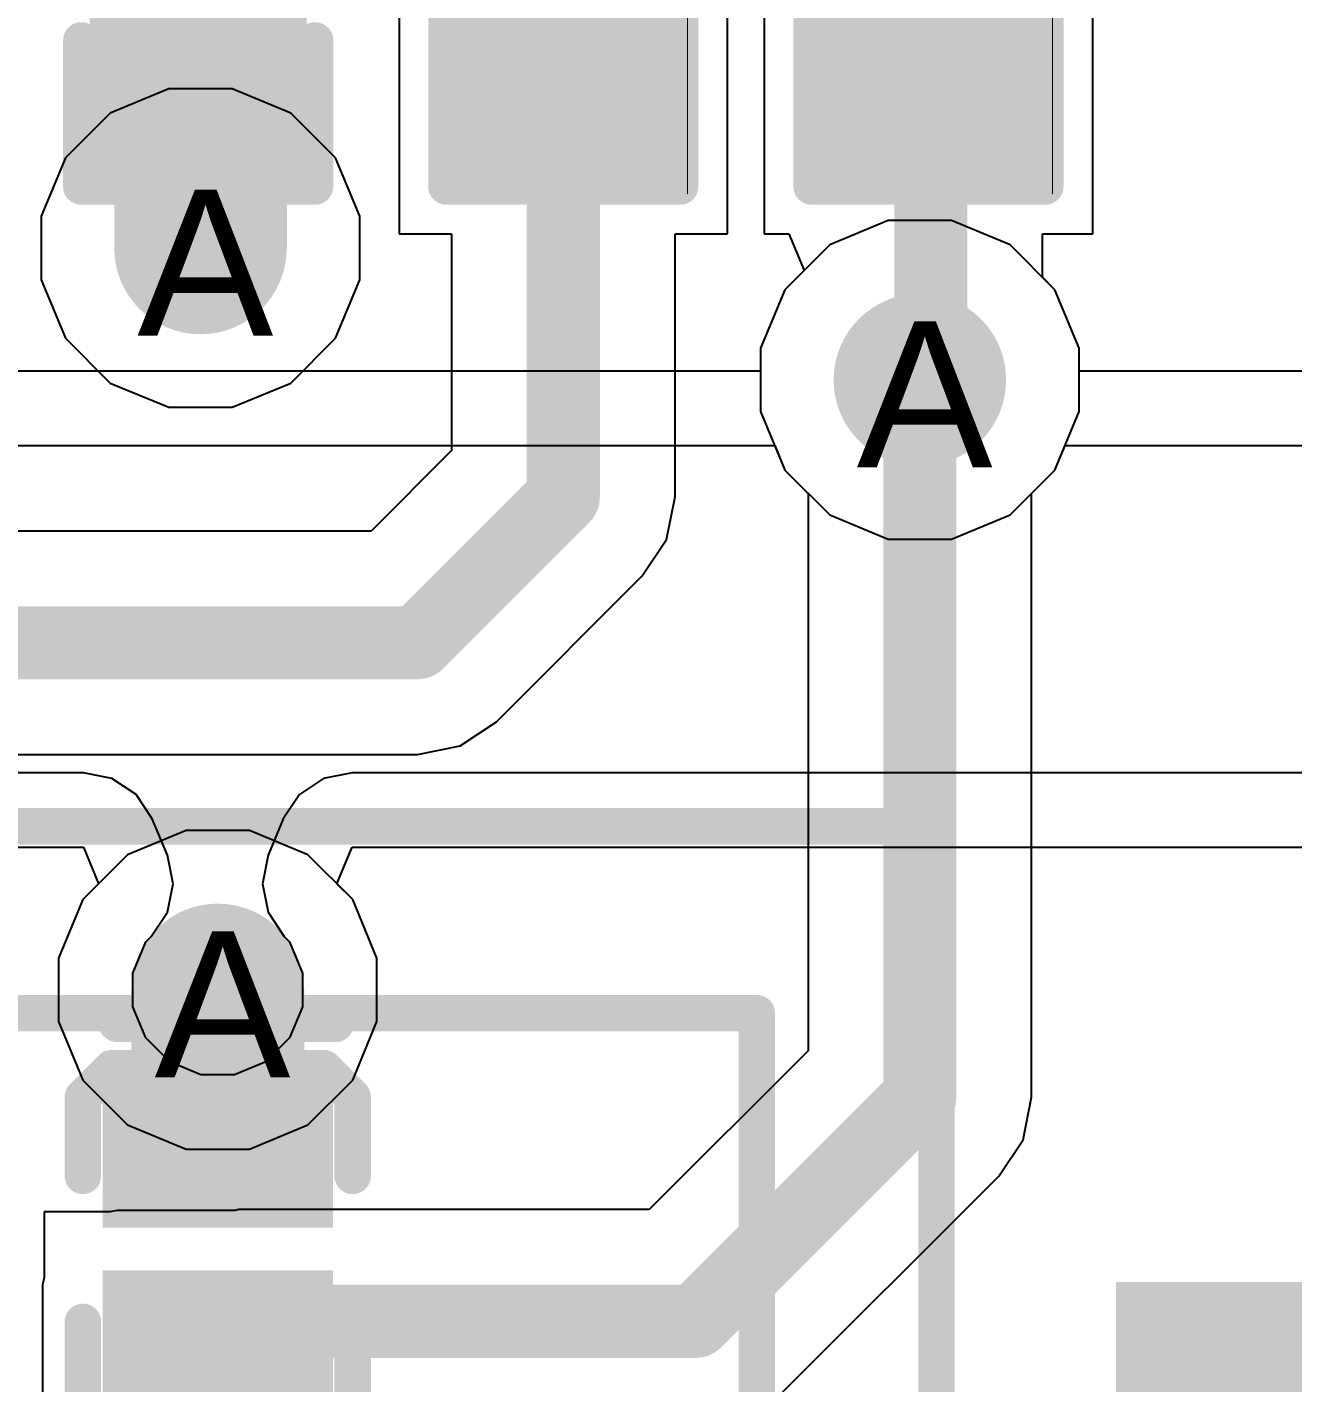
# Model space of a CAD drawing. Header units: inches. Extents: x 0 to 5271, y 0 to 5417.
# Drawn here: x 116.224 to 120.627, y 4.131 to 8.847 of the extents above; entities that cross this region are included whole.
import ezdxf

# ---------------------------------------------------------------- set-up
doc = ezdxf.new("R2010")
doc.units = ezdxf.units.IN
for name, color, linetype in [('Bottom Layer', 5, 'Continuous'), ('Bottom Overlay', 54, 'Continuous'), ('Bottom Paste', 16, 'Continuous'), ('Bottom Solder', 6, 'Continuous'), ('Drill Drawing', 1, 'Continuous'), ('L2_GND1', 16, 'Continuous'), ('L3_SIG1', 76, 'Continuous'), ('L4_PWR', 90, 'Continuous'), ('L5_GND2', 156, 'Continuous'), ('L6_SIG2', 130, 'Continuous'), ('L7_GND3', 216, 'Continuous'), ('Top Layer', 1, 'Continuous'), ('Top Overlay', 2, 'Continuous'), ('Top Paste', 8, 'Continuous'), ('Top Solder', 216, 'Continuous'), ('Via Holes', 16, 'Continuous')]:
    doc.layers.add(name, color=color, linetype=linetype)
doc.styles.add('Arial', font='', dxfattribs={"height": 0.2})
doc.styles.get('Arial').set_extended_font_data('Arial')

# ---------------------------------------------------------------- blocks, each defined once
blk = doc.blocks.new('SOT_23_B_18')
at = {"layer": 'Bottom Layer'}
for points in [[(-1.36, 1.46), (-0.54, 1.46), (-0.54, 0.54), (-1.36, 0.54)], [(0.54, 1.46), (1.36, 1.46), (1.36, 0.54), (0.54, 0.54)], [(-0.41, -0.54), (0.41, -0.54), (0.41, -1.46), (-0.41, -1.46)]]:
    blk.add_hatch(color=5, dxfattribs=at).paths.add_polyline_path(points)
at = {"layer": 'Bottom Paste'}
for points in [[(-1.36, 1.46), (-0.54, 1.46), (-0.54, 0.54), (-1.36, 0.54)], [(0.54, 1.46), (1.36, 1.46), (1.36, 0.54), (0.54, 0.54)], [(-0.41, -0.54), (0.41, -0.54), (0.41, -1.46), (-0.41, -1.46)]]:
    blk.add_hatch(color=16, dxfattribs=at).paths.add_polyline_path(points)
at = {"layer": 'Bottom Solder'}
for points in [[(-1.4616, 1.5616), (-0.4384, 1.5616), (-0.4384, 0.4384), (-1.4616, 0.4384)], [(0.4384, 1.5616), (1.4616, 1.5616), (1.4616, 0.4384), (0.4384, 0.4384)], [(-0.5116, -0.4384), (0.5116, -0.4384), (0.5116, -1.5616), (-0.5116, -1.5616)]]:
    blk.add_hatch(color=6, dxfattribs=at).paths.add_polyline_path(points)
at = {"layer": 'Bottom Overlay'}
for points in [[(-1.6764, 1.2954, 0.127, 0.127, 0), (-1.6764, 1.0414, 0.127, 0.127, 0)], [(-1.5494, 1.1684, 0.127, 0.127, 0), (-1.6764, 1.2954, 0.127, 0.127, 0)], [(-1.5494, 1.1684, 0.127, 0.127, 0), (-1.6764, 1.0414, 0.127, 0.127, 0)], [(0.3302, 0.7874, 0.127, 0.127, 0), (-0.3302, 0.7874, 0.127, 0.127, 0)], [(-1.5494, 0.5842, 0.127, 0.127, 0), (-1.5494, -0.8128, 0.127, 0.127, 0)], [(1.5494, 0.5842, 0.127, 0.127, 0), (1.5494, -0.8128, 0.127, 0.127, 0)], [(-0.5588, -0.8128, 0.127, 0.127, 0), (-1.5494, -0.8128, 0.127, 0.127, 0)], [(1.5494, -0.8128, 0.127, 0.127, 0), (0.5588, -0.8128, 0.127, 0.127, 0)]]:
    blk.add_lwpolyline(points, format="xyseb", dxfattribs=at)
for points in [[(-1.7082, 1.2954, 0.0635, 0.0635, 1), (-1.6446, 1.2954, 0.0635, 0.0635, 1)], [(-1.7082, 1.2954, 0.0635, 0.0635, 1), (-1.6446, 1.2954, 0.0635, 0.0635, 1)], [(-1.5812, 1.1684, 0.0635, 0.0635, 1), (-1.5176, 1.1684, 0.0635, 0.0635, 1)], [(-1.5812, 1.1684, 0.0635, 0.0635, 1), (-1.5176, 1.1684, 0.0635, 0.0635, 1)], [(-1.7082, 1.0414, 0.0635, 0.0635, 1), (-1.6446, 1.0414, 0.0635, 0.0635, 1)], [(-1.7082, 1.0414, 0.0635, 0.0635, 1), (-1.6446, 1.0414, 0.0635, 0.0635, 1)], [(-0.3619, 0.7874, 0.0635, 0.0635, 1), (-0.2984, 0.7874, 0.0635, 0.0635, 1)], [(0.2984, 0.7874, 0.0635, 0.0635, 1), (0.3619, 0.7874, 0.0635, 0.0635, 1)], [(-1.5812, 0.5842, 0.0635, 0.0635, 1), (-1.5176, 0.5842, 0.0635, 0.0635, 1)], [(1.5176, 0.5842, 0.0635, 0.0635, 1), (1.5812, 0.5842, 0.0635, 0.0635, 1)], [(-1.5812, -0.8128, 0.0635, 0.0635, 1), (-1.5176, -0.8128, 0.0635, 0.0635, 1)], [(-1.5812, -0.8128, 0.0635, 0.0635, 1), (-1.5176, -0.8128, 0.0635, 0.0635, 1)], [(-0.5905, -0.8128, 0.0635, 0.0635, 1), (-0.5271, -0.8128, 0.0635, 0.0635, 1)], [(0.5271, -0.8128, 0.0635, 0.0635, 1), (0.5905, -0.8128, 0.0635, 0.0635, 1)], [(1.5176, -0.8128, 0.0635, 0.0635, 1), (1.5812, -0.8128, 0.0635, 0.0635, 1)], [(1.5176, -0.8128, 0.0635, 0.0635, 1), (1.5812, -0.8128, 0.0635, 0.0635, 1)]]:
    blk.add_lwpolyline(points, format="xyseb", close=True, dxfattribs=at)
blk = doc.blocks.new('DFN1006_2L__B__D____________B_120')
at = {"layer": 'Bottom Layer'}
for points in [[(-0.525, 0.35), (-0.125, 0.35), (-0.125, -0.35), (-0.525, -0.35)], [(0.125, 0.35), (0.525, 0.35), (0.525, -0.35), (0.125, -0.35)]]:
    blk.add_hatch(color=5, dxfattribs=at).paths.add_polyline_path(points)
at = {"layer": 'Bottom Paste'}
for points in [[(-0.525, 0.35), (-0.125, 0.35), (-0.125, -0.35), (-0.525, -0.35)], [(0.125, 0.35), (0.525, 0.35), (0.525, -0.35), (0.125, -0.35)]]:
    blk.add_hatch(color=16, dxfattribs=at).paths.add_polyline_path(points)
at = {"layer": 'Bottom Solder'}
for points in [[(-0.5758, 0.4008), (-0.0742, 0.4008), (-0.0742, -0.4008), (-0.5758, -0.4008)], [(0.0742, 0.4008), (0.5758, 0.4008), (0.5758, -0.4008), (0.0742, -0.4008)]]:
    blk.add_hatch(color=6, dxfattribs=at).paths.add_polyline_path(points)
at = {"layer": 'Bottom Overlay'}
for points in [[(-0.6284, 0.3692, 0.127, 0.127, 0), (-0.5283, 0.4692, 0.127, 0.127, 0)], [(-0.254, 0.4692, 0.127, 0.127, 0), (-0.5283, 0.4692, 0.127, 0.127, 0)], [(0.5283, 0.4692, 0.127, 0.127, 0), (0.254, 0.4692, 0.127, 0.127, 0)], [(0.6283, 0.3692, 0.127, 0.127, 0), (0.5283, 0.4692, 0.127, 0.127, 0)], [(-0.7829, -0.35, 0.127, 0.127, 0), (-0.7829, 0.41, 0.127, 0.127, 0)], [(0.783, -0.35, 0.127, 0.127, 0), (0.783, 0.41, 0.127, 0.127, 0)], [(-0.6284, -0.3691, 0.127, 0.127, 0), (-0.6284, 0.3692, 0.127, 0.127, 0)], [(0.6283, -0.3691, 0.127, 0.127, 0), (0.6283, 0.3692, 0.127, 0.127, 0)], [(-0.5283, -0.4691, 0.127, 0.127, 0), (-0.6284, -0.3691, 0.127, 0.127, 0)], [(0.5283, -0.4691, 0.127, 0.127, 0), (0.6283, -0.3691, 0.127, 0.127, 0)], [(-0.4984, -0.4691, 0.127, 0.127, 0), (-0.5283, -0.4691, 0.127, 0.127, 0)], [(-0.254, -0.4691, 0.127, 0.127, 0), (-0.4984, -0.4691, 0.127, 0.127, 0)], [(0.4983, -0.4691, 0.127, 0.127, 0), (0.254, -0.4691, 0.127, 0.127, 0)], [(0.5283, -0.4691, 0.127, 0.127, 0), (0.4983, -0.4691, 0.127, 0.127, 0)]]:
    blk.add_lwpolyline(points, format="xyseb", dxfattribs=at)
for points in [[(-0.5601, 0.4692, 0.0635, 0.0635, 1), (-0.4966, 0.4692, 0.0635, 0.0635, 1)], [(-0.5601, 0.4692, 0.0635, 0.0635, 1), (-0.4966, 0.4692, 0.0635, 0.0635, 1)], [(-0.2858, 0.4692, 0.0635, 0.0635, 1), (-0.2223, 0.4692, 0.0635, 0.0635, 1)], [(0.2222, 0.4692, 0.0635, 0.0635, 1), (0.2857, 0.4692, 0.0635, 0.0635, 1)], [(0.4966, 0.4692, 0.0635, 0.0635, 1), (0.5601, 0.4692, 0.0635, 0.0635, 1)], [(0.4966, 0.4692, 0.0635, 0.0635, 1), (0.5601, 0.4692, 0.0635, 0.0635, 1)], [(-0.8147, 0.41, 0.0635, 0.0635, 1), (-0.7512, 0.41, 0.0635, 0.0635, 1)], [(0.7512, 0.41, 0.0635, 0.0635, 1), (0.8147, 0.41, 0.0635, 0.0635, 1)], [(-0.6601, 0.3692, 0.0635, 0.0635, 1), (-0.5966, 0.3692, 0.0635, 0.0635, 1)], [(-0.6601, 0.3692, 0.0635, 0.0635, 1), (-0.5966, 0.3692, 0.0635, 0.0635, 1)], [(0.5966, 0.3692, 0.0635, 0.0635, 1), (0.6601, 0.3692, 0.0635, 0.0635, 1)], [(0.5966, 0.3692, 0.0635, 0.0635, 1), (0.6601, 0.3692, 0.0635, 0.0635, 1)], [(-0.8147, -0.35, 0.0635, 0.0635, 1), (-0.7512, -0.35, 0.0635, 0.0635, 1)], [(-0.6601, -0.3691, 0.0635, 0.0635, 1), (-0.5966, -0.3691, 0.0635, 0.0635, 1)], [(-0.6601, -0.3691, 0.0635, 0.0635, 1), (-0.5966, -0.3691, 0.0635, 0.0635, 1)], [(0.5966, -0.3691, 0.0635, 0.0635, 1), (0.6601, -0.3691, 0.0635, 0.0635, 1)], [(0.5966, -0.3691, 0.0635, 0.0635, 1), (0.6601, -0.3691, 0.0635, 0.0635, 1)], [(0.7512, -0.35, 0.0635, 0.0635, 1), (0.8147, -0.35, 0.0635, 0.0635, 1)], [(-0.5601, -0.4691, 0.0635, 0.0635, 1), (-0.4966, -0.4691, 0.0635, 0.0635, 1)], [(-0.5601, -0.4691, 0.0635, 0.0635, 1), (-0.4966, -0.4691, 0.0635, 0.0635, 1)], [(-0.5301, -0.4691, 0.0635, 0.0635, 1), (-0.4666, -0.4691, 0.0635, 0.0635, 1)], [(-0.5301, -0.4691, 0.0635, 0.0635, 1), (-0.4666, -0.4691, 0.0635, 0.0635, 1)], [(-0.2858, -0.4691, 0.0635, 0.0635, 1), (-0.2223, -0.4691, 0.0635, 0.0635, 1)], [(0.2222, -0.4691, 0.0635, 0.0635, 1), (0.2857, -0.4691, 0.0635, 0.0635, 1)], [(0.4666, -0.4691, 0.0635, 0.0635, 1), (0.5301, -0.4691, 0.0635, 0.0635, 1)], [(0.4666, -0.4691, 0.0635, 0.0635, 1), (0.5301, -0.4691, 0.0635, 0.0635, 1)], [(0.4966, -0.4691, 0.0635, 0.0635, 1), (0.5601, -0.4691, 0.0635, 0.0635, 1)], [(0.4966, -0.4691, 0.0635, 0.0635, 1), (0.5601, -0.4691, 0.0635, 0.0635, 1)]]:
    blk.add_lwpolyline(points, format="xyseb", close=True, dxfattribs=at)
blk = doc.blocks.new('RES_0402_493')
at = {"layer": 'Top Layer'}
for points in [[(-0.6985, -0.3175), (-0.6985, 0.3175), (-0.2413, 0.3175), (-0.2413, -0.3175)], [(0.2413, -0.3175), (0.2413, 0.3175), (0.6985, 0.3175), (0.6985, -0.3175)]]:
    blk.add_hatch(color=1, dxfattribs=at).paths.add_polyline_path(points)
at = {"layer": 'Top Paste'}
for points in [[(-0.6985, -0.3175), (-0.6985, 0.3175), (-0.2413, 0.3175), (-0.2413, -0.3175)], [(0.2413, -0.3175), (0.2413, 0.3175), (0.6985, 0.3175), (0.6985, -0.3175)]]:
    blk.add_hatch(color=8, dxfattribs=at).paths.add_polyline_path(points)
at = {"layer": 'Top Solder'}
for points in [[(-0.7535, -0.3725), (-0.7535, 0.3725), (-0.1863, 0.3725), (-0.1863, -0.3725)], [(0.1863, -0.3725), (0.1863, 0.3725), (0.7535, 0.3725), (0.7535, -0.3725)]]:
    blk.add_hatch(color=216, dxfattribs=at).paths.add_polyline_path(points)
at = {"layer": 'Top Overlay'}
for points in [[(-0.7874, 0.4064, 0.127, 0.127, 0), (0.7874, 0.4064, 0.127, 0.127, 0)], [(-0.7874, 0.4064, 0.127, 0.127, 0), (-0.7874, -0.4064, 0.127, 0.127, 0)], [(0.7874, 0.4064, 0.127, 0.127, 0), (0.7874, -0.4064, 0.127, 0.127, 0)], [(-0.7874, -0.4064, 0.127, 0.127, 0), (0.7874, -0.4064, 0.127, 0.127, 0)], [(-0.8128, -0.4318, 0.00323, 0.00323, 0), (0.8128, -0.4318, 0.00323, 0.00323, 0)]]:
    blk.add_lwpolyline(points, format="xyseb", dxfattribs=at)
for points in [[(-0.8191, 0.4064, 0.0635, 0.0635, 1), (-0.7556, 0.4064, 0.0635, 0.0635, 1)], [(-0.8191, 0.4064, 0.0635, 0.0635, 1), (-0.7556, 0.4064, 0.0635, 0.0635, 1)], [(0.7557, 0.4064, 0.0635, 0.0635, 1), (0.8192, 0.4064, 0.0635, 0.0635, 1)], [(0.7557, 0.4064, 0.0635, 0.0635, 1), (0.8192, 0.4064, 0.0635, 0.0635, 1)], [(-0.8191, -0.4064, 0.0635, 0.0635, 1), (-0.7556, -0.4064, 0.0635, 0.0635, 1)], [(-0.8191, -0.4064, 0.0635, 0.0635, 1), (-0.7556, -0.4064, 0.0635, 0.0635, 1)], [(0.7557, -0.4064, 0.0635, 0.0635, 1), (0.8192, -0.4064, 0.0635, 0.0635, 1)], [(0.7557, -0.4064, 0.0635, 0.0635, 1), (0.8192, -0.4064, 0.0635, 0.0635, 1)], [(-0.8136, -0.4318, 0.00161, 0.00161, 1), (-0.812, -0.4318, 0.00161, 0.00161, 1)], [(0.812, -0.4318, 0.00161, 0.00161, 1), (0.8136, -0.4318, 0.00161, 0.00161, 1)]]:
    blk.add_lwpolyline(points, format="xyseb", close=True, dxfattribs=at)
blk = doc.blocks.new('RES_0402_495')
at = {"layer": 'Top Layer'}
for points in [[(-0.6985, -0.3175), (-0.6985, 0.3175), (-0.2413, 0.3175), (-0.2413, -0.3175)], [(0.2413, -0.3175), (0.2413, 0.3175), (0.6985, 0.3175), (0.6985, -0.3175)]]:
    blk.add_hatch(color=1, dxfattribs=at).paths.add_polyline_path(points)
at = {"layer": 'Top Paste'}
for points in [[(-0.6985, -0.3175), (-0.6985, 0.3175), (-0.2413, 0.3175), (-0.2413, -0.3175)], [(0.2413, -0.3175), (0.2413, 0.3175), (0.6985, 0.3175), (0.6985, -0.3175)]]:
    blk.add_hatch(color=8, dxfattribs=at).paths.add_polyline_path(points)
at = {"layer": 'Top Solder'}
for points in [[(-0.7535, -0.3725), (-0.7535, 0.3725), (-0.1863, 0.3725), (-0.1863, -0.3725)], [(0.1863, -0.3725), (0.1863, 0.3725), (0.7535, 0.3725), (0.7535, -0.3725)]]:
    blk.add_hatch(color=216, dxfattribs=at).paths.add_polyline_path(points)
at = {"layer": 'Top Overlay'}
for points in [[(-0.7874, 0.4064, 0.127, 0.127, 0), (0.7874, 0.4064, 0.127, 0.127, 0)], [(-0.7874, 0.4064, 0.127, 0.127, 0), (-0.7874, -0.4064, 0.127, 0.127, 0)], [(0.7874, 0.4064, 0.127, 0.127, 0), (0.7874, -0.4064, 0.127, 0.127, 0)], [(-0.7874, -0.4064, 0.127, 0.127, 0), (0.7874, -0.4064, 0.127, 0.127, 0)], [(-0.8128, -0.4318, 0.00323, 0.00323, 0), (0.8128, -0.4318, 0.00323, 0.00323, 0)]]:
    blk.add_lwpolyline(points, format="xyseb", dxfattribs=at)
for points in [[(-0.8191, 0.4064, 0.0635, 0.0635, 1), (-0.7556, 0.4064, 0.0635, 0.0635, 1)], [(-0.8191, 0.4064, 0.0635, 0.0635, 1), (-0.7556, 0.4064, 0.0635, 0.0635, 1)], [(0.7557, 0.4064, 0.0635, 0.0635, 1), (0.8192, 0.4064, 0.0635, 0.0635, 1)], [(0.7557, 0.4064, 0.0635, 0.0635, 1), (0.8192, 0.4064, 0.0635, 0.0635, 1)], [(-0.8191, -0.4064, 0.0635, 0.0635, 1), (-0.7556, -0.4064, 0.0635, 0.0635, 1)], [(-0.8191, -0.4064, 0.0635, 0.0635, 1), (-0.7556, -0.4064, 0.0635, 0.0635, 1)], [(0.7557, -0.4064, 0.0635, 0.0635, 1), (0.8192, -0.4064, 0.0635, 0.0635, 1)], [(0.7557, -0.4064, 0.0635, 0.0635, 1), (0.8192, -0.4064, 0.0635, 0.0635, 1)], [(-0.8136, -0.4318, 0.00161, 0.00161, 1), (-0.812, -0.4318, 0.00161, 0.00161, 1)], [(0.812, -0.4318, 0.00161, 0.00161, 1), (0.8136, -0.4318, 0.00161, 0.00161, 1)]]:
    blk.add_lwpolyline(points, format="xyseb", close=True, dxfattribs=at)
blk = doc.blocks.new('HC_XH_3A_R_530')
at = {"layer": 'Top Overlay'}
for points in [[(-5, 3.4, 0.127, 0.127, 0), (5, 3.4, 0.127, 0.127, 0)], [(5, -2.4, 0.127, 0.127, 0), (5, 3.4, 0.127, 0.127, 0)], [(-4.5, 2.7501, 0.127, 0.127, 0), (4.375, 2.7501, 0.127, 0.127, 0)], [(4.375, -1.7501, 0.127, 0.127, 0), (4.375, 2.7501, 0.127, 0.127, 0)]]:
    blk.add_lwpolyline(points, format="xyseb", dxfattribs=at)
for points in [[(4.9683, 3.4, 0.0635, 0.0635, 1), (5.0318, 3.4, 0.0635, 0.0635, 1)], [(4.9683, 3.4, 0.0635, 0.0635, 1), (5.0318, 3.4, 0.0635, 0.0635, 1)], [(4.3433, 2.7501, 0.0635, 0.0635, 1), (4.4068, 2.7501, 0.0635, 0.0635, 1)], [(4.3433, 2.7501, 0.0635, 0.0635, 1), (4.4068, 2.7501, 0.0635, 0.0635, 1)]]:
    blk.add_lwpolyline(points, format="xyseb", close=True, dxfattribs=at)
blk = doc.blocks.new('CAP_0402_640')
at = {"layer": 'Top Layer'}
for points in [[(-0.6985, -0.3175), (-0.6985, 0.3175), (-0.2413, 0.3175), (-0.2413, -0.3175)], [(0.2413, -0.3175), (0.2413, 0.3175), (0.6985, 0.3175), (0.6985, -0.3175)]]:
    blk.add_hatch(color=1, dxfattribs=at).paths.add_polyline_path(points)
at = {"layer": 'Top Paste'}
for points in [[(-0.6985, -0.3175), (-0.6985, 0.3175), (-0.2413, 0.3175), (-0.2413, -0.3175)], [(0.2413, -0.3175), (0.2413, 0.3175), (0.6985, 0.3175), (0.6985, -0.3175)]]:
    blk.add_hatch(color=8, dxfattribs=at).paths.add_polyline_path(points)
at = {"layer": 'Top Solder'}
for points in [[(-0.7585, -0.3775), (-0.7585, 0.3775), (-0.1813, 0.3775), (-0.1813, -0.3775)], [(0.1813, -0.3775), (0.1813, 0.3775), (0.7585, 0.3775), (0.7585, -0.3775)]]:
    blk.add_hatch(color=216, dxfattribs=at).paths.add_polyline_path(points)
at = {"layer": 'Top Overlay'}
for points in [[(-0.7874, -0.4064, 0.127, 0.127, 0), (-0.7874, 0.4064, 0.127, 0.127, 0)], [(-0.2794, 0.4064, 0.127, 0.127, 0), (-0.7874, 0.4064, 0.127, 0.127, 0)], [(0.7874, 0.4064, 0.127, 0.127, 0), (0.2794, 0.4064, 0.127, 0.127, 0)], [(0.7874, -0.4064, 0.127, 0.127, 0), (0.7874, 0.4064, 0.127, 0.127, 0)], [(-0.2794, -0.4064, 0.127, 0.127, 0), (-0.7874, -0.4064, 0.127, 0.127, 0)], [(0.7874, -0.4064, 0.127, 0.127, 0), (0.2794, -0.4064, 0.127, 0.127, 0)]]:
    blk.add_lwpolyline(points, format="xyseb", dxfattribs=at)
for points in [[(-0.8191, 0.4064, 0.0635, 0.0635, 1), (-0.7556, 0.4064, 0.0635, 0.0635, 1)], [(-0.8191, 0.4064, 0.0635, 0.0635, 1), (-0.7556, 0.4064, 0.0635, 0.0635, 1)], [(-0.3111, 0.4064, 0.0635, 0.0635, 1), (-0.2476, 0.4064, 0.0635, 0.0635, 1)], [(0.2477, 0.4064, 0.0635, 0.0635, 1), (0.3112, 0.4064, 0.0635, 0.0635, 1)], [(0.7557, 0.4064, 0.0635, 0.0635, 1), (0.8192, 0.4064, 0.0635, 0.0635, 1)], [(0.7557, 0.4064, 0.0635, 0.0635, 1), (0.8192, 0.4064, 0.0635, 0.0635, 1)], [(-0.8191, -0.4064, 0.0635, 0.0635, 1), (-0.7556, -0.4064, 0.0635, 0.0635, 1)], [(-0.8191, -0.4064, 0.0635, 0.0635, 1), (-0.7556, -0.4064, 0.0635, 0.0635, 1)], [(-0.3111, -0.4064, 0.0635, 0.0635, 1), (-0.2476, -0.4064, 0.0635, 0.0635, 1)], [(0.2477, -0.4064, 0.0635, 0.0635, 1), (0.3112, -0.4064, 0.0635, 0.0635, 1)], [(0.7557, -0.4064, 0.0635, 0.0635, 1), (0.8192, -0.4064, 0.0635, 0.0635, 1)], [(0.7557, -0.4064, 0.0635, 0.0635, 1), (0.8192, -0.4064, 0.0635, 0.0635, 1)]]:
    blk.add_lwpolyline(points, format="xyseb", close=True, dxfattribs=at)

msp = doc.modelspace()

# ---------------------------------------------------------------- hatches: boundary and pattern name
at = {"layer": 'Bottom Layer'}
h = msp.add_hatch(color=5, dxfattribs=at)
edge = h.paths.add_edge_path()
edge.add_arc((116.8271, 8.0787), 0.3, 0, 360)
h = msp.add_hatch(color=5, dxfattribs=at)
edge = h.paths.add_edge_path()
edge.add_arc((119.3292, 7.62), 0.3, 0, 360)
h = msp.add_hatch(color=5, dxfattribs=at)
edge = h.paths.add_edge_path()
edge.add_arc((116.8869, 5.4983), 0.3, 0, 360)
for points in [[(116.5869, 4.7207), (117.188, 4.7207), (117.188, 5.4983), (116.5869, 5.4983)], [(116.537, 2.7397), (117.237, 2.7397), (117.237, 4.4724), (116.537, 4.4724)]]:
    msp.add_hatch(color=5, dxfattribs=at).paths.add_polyline_path(points)
at = {"layer": 'L2_GND1'}
h = msp.add_hatch(color=16, dxfattribs=at)
edge = h.paths.add_edge_path()
edge.add_arc((116.8271, 8.0787), 0.3, 0, 360)
h = msp.add_hatch(color=16, dxfattribs=at)
edge = h.paths.add_edge_path()
edge.add_arc((119.3292, 7.62), 0.3, 0, 360)
h = msp.add_hatch(color=16, dxfattribs=at)
edge = h.paths.add_edge_path()
edge.add_arc((116.8869, 5.4983), 0.3, 0, 360)
at = {"layer": 'L3_SIG1'}
h = msp.add_hatch(color=76, dxfattribs=at)
edge = h.paths.add_edge_path()
edge.add_arc((116.8271, 8.0787), 0.3, 0, 360)
h = msp.add_hatch(color=76, dxfattribs=at)
edge = h.paths.add_edge_path()
edge.add_arc((119.3292, 7.62), 0.3, 0, 360)
h = msp.add_hatch(color=76, dxfattribs=at)
edge = h.paths.add_edge_path()
edge.add_arc((116.8869, 5.4983), 0.3, 0, 360)
at = {"layer": 'L4_PWR'}
h = msp.add_hatch(color=90, dxfattribs=at)
edge = h.paths.add_edge_path()
edge.add_arc((116.8271, 8.0787), 0.3, 0, 360)
h = msp.add_hatch(color=90, dxfattribs=at)
edge = h.paths.add_edge_path()
edge.add_arc((119.3292, 7.62), 0.3, 0, 360)
h = msp.add_hatch(color=90, dxfattribs=at)
edge = h.paths.add_edge_path()
edge.add_arc((116.8869, 5.4983), 0.3, 0, 360)
at = {"layer": 'L5_GND2'}
h = msp.add_hatch(color=156, dxfattribs=at)
edge = h.paths.add_edge_path()
edge.add_arc((116.8271, 8.0787), 0.3, 0, 360)
h = msp.add_hatch(color=156, dxfattribs=at)
edge = h.paths.add_edge_path()
edge.add_arc((119.3292, 7.62), 0.3, 0, 360)
h = msp.add_hatch(color=156, dxfattribs=at)
edge = h.paths.add_edge_path()
edge.add_arc((116.8869, 5.4983), 0.3, 0, 360)
at = {"layer": 'L6_SIG2'}
h = msp.add_hatch(color=130, dxfattribs=at)
edge = h.paths.add_edge_path()
edge.add_arc((116.8271, 8.0787), 0.3, 0, 360)
h = msp.add_hatch(color=130, dxfattribs=at)
edge = h.paths.add_edge_path()
edge.add_arc((119.3292, 7.62), 0.3, 0, 360)
h = msp.add_hatch(color=130, dxfattribs=at)
edge = h.paths.add_edge_path()
edge.add_arc((116.8869, 5.4983), 0.3, 0, 360)
at = {"layer": 'L7_GND3'}
h = msp.add_hatch(color=216, dxfattribs=at)
edge = h.paths.add_edge_path()
edge.add_arc((116.8271, 8.0787), 0.3, 0, 360)
h = msp.add_hatch(color=216, dxfattribs=at)
edge = h.paths.add_edge_path()
edge.add_arc((119.3292, 7.62), 0.3, 0, 360)
h = msp.add_hatch(color=216, dxfattribs=at)
edge = h.paths.add_edge_path()
edge.add_arc((116.8869, 5.4983), 0.3, 0, 360)
at = {"layer": 'Top Layer'}
msp.add_hatch(color=1, dxfattribs=at).paths.add_polyline_path([(116.5271, 8.0787), (117.1281, 8.0787), (117.1281, 8.8387), (116.5271, 8.8387)])
h = msp.add_hatch(color=1, dxfattribs=at)
edge = h.paths.add_edge_path()
edge.add_arc((116.8271, 8.0787), 0.3, 0, 360)
h = msp.add_hatch(color=1, dxfattribs=at)
edge = h.paths.add_edge_path()
edge.add_arc((119.3292, 7.62), 0.3, 0, 360)
h = msp.add_hatch(color=1, dxfattribs=at)
edge = h.paths.add_edge_path()
edge.add_arc((116.8869, 5.4983), 0.3, 0, 360)
at = {"layer": 'Via Holes'}
h = msp.add_hatch(color=7, dxfattribs=at)
edge = h.paths.add_edge_path()
edge.add_arc((116.8271, 8.0787), 0.15, 0, 360)
h = msp.add_hatch(color=7, dxfattribs=at)
edge = h.paths.add_edge_path()
edge.add_arc((119.3292, 7.62), 0.15, 0, 360)
h = msp.add_hatch(color=7, dxfattribs=at)
edge = h.paths.add_edge_path()
edge.add_arc((116.8869, 5.4983), 0.15, 0, 360)

# ---------------------------------------------------------------- linework, layer by layer
at = {"layer": 'Bottom Layer'}
for p, q in [((119.219, 8.174), (119.0154, 8.0897)), ((119.4394, 8.174), (119.219, 8.174)), ((119.643, 8.0897), (119.4394, 8.174)), ((119.0154, 8.0897), (118.8595, 7.9338)), ((119.7989, 7.9338), (119.643, 8.0897)), ((118.8595, 7.9338), (118.7752, 7.7302)), ((119.8832, 7.7302), (119.7989, 7.9338)), ((118.7752, 7.7302), (118.7752, 7.5098)), ((119.8832, 7.5098), (119.8832, 7.7302)), ((118.7752, 7.5098), (118.8595, 7.3062)), ((119.7989, 7.3062), (119.8832, 7.5098)), ((118.8595, 7.3062), (118.9407, 7.225)), ((119.7177, 7.225), (119.7989, 7.3062)), ((118.9407, 7.225), (118.9407, 5.2865)), ((119.7177, 5.1256), (119.7177, 7.225)), ((118.9407, 5.2865), (118.3881, 4.7339)), ((119.6881, 4.9769), (119.7177, 5.1256)), ((119.6039, 4.8509), (119.6881, 4.9769)), ((118.8237, 4.0707), (119.6039, 4.8509)), ((116.512, 4.7264), (116.283, 4.7264)), ((116.283, 4.7264), (116.283, 4.4975)), ((116.537, 4.7314), (116.512, 4.7264)), ((116.9475, 4.7314), (116.537, 4.7314)), ((116.96, 4.7339), (116.9475, 4.7314)), ((118.3881, 4.7339), (116.96, 4.7339)), ((116.283, 4.4975), (116.278, 4.4724)), ((116.278, 4.4724), (116.278, 3.821))]:
    msp.add_line(p, q, dxfattribs=at)
for points in [[(119.3292, 5.1256, 0.254, 0.254, 0), (119.3292, 7.62, 0.254, 0.254, 0)], [(118.549, 4.3454, 0.254, 0.254, 0), (119.3292, 5.1256, 0.254, 0.254, 0)], [(116.887, 4.2724, 0.254, 0.254, 0), (116.96, 4.3454, 0.254, 0.254, 0)], [(116.96, 4.3454, 0.254, 0.254, 0), (118.549, 4.3454, 0.254, 0.254, 0)]]:
    msp.add_lwpolyline(points, format="xyseb", dxfattribs=at)
for points in [[(119.2657, 7.62, 0.127, 0.127, 1), (119.3927, 7.62, 0.127, 0.127, 1)], [(119.2657, 5.1256, 0.127, 0.127, 1), (119.3927, 5.1256, 0.127, 0.127, 1)], [(119.2657, 5.1256, 0.127, 0.127, 1), (119.3927, 5.1256, 0.127, 0.127, 1)], [(116.8965, 4.3454, 0.127, 0.127, 1), (117.0235, 4.3454, 0.127, 0.127, 1)], [(116.8965, 4.3454, 0.127, 0.127, 1), (117.0235, 4.3454, 0.127, 0.127, 1)], [(118.4855, 4.3454, 0.127, 0.127, 1), (118.6125, 4.3454, 0.127, 0.127, 1)], [(118.4855, 4.3454, 0.127, 0.127, 1), (118.6125, 4.3454, 0.127, 0.127, 1)], [(116.8235, 4.2724, 0.127, 0.127, 1), (116.9505, 4.2724, 0.127, 0.127, 1)]]:
    msp.add_lwpolyline(points, format="xyseb", close=True, dxfattribs=at)
at = {"layer": 'L2_GND1'}
for p, q in [((119.219, 8.174), (119.0154, 8.0897)), ((119.4394, 8.174), (119.219, 8.174)), ((119.643, 8.0897), (119.4394, 8.174)), ((119.0154, 8.0897), (118.8595, 7.9338)), ((119.7989, 7.9338), (119.643, 8.0897)), ((118.8595, 7.9338), (118.7752, 7.7302)), ((119.8832, 7.7302), (119.7989, 7.9338)), ((118.7752, 7.7302), (118.7752, 7.5098)), ((119.8832, 7.5098), (119.8832, 7.7302)), ((118.7752, 7.5098), (118.8595, 7.3062)), ((119.7989, 7.3062), (119.8832, 7.5098)), ((118.8595, 7.3062), (119.0154, 7.1503)), ((119.643, 7.1503), (119.7989, 7.3062)), ((119.0154, 7.1503), (119.219, 7.066)), ((119.4394, 7.066), (119.643, 7.1503)), ((119.219, 7.066), (119.4394, 7.066))]:
    msp.add_line(p, q, dxfattribs=at)
at = {"layer": 'L3_SIG1'}
for p, q in [((119.219, 8.174), (119.0154, 8.0897)), ((119.4394, 8.174), (119.219, 8.174)), ((119.643, 8.0897), (119.4394, 8.174)), ((119.0154, 8.0897), (118.8595, 7.9338)), ((119.7989, 7.9338), (119.643, 8.0897)), ((118.8595, 7.9338), (118.7752, 7.7302)), ((119.8832, 7.7302), (119.7989, 7.9338)), ((118.7752, 7.7302), (118.7752, 7.5098)), ((119.8832, 7.5098), (119.8832, 7.7302)), ((118.7752, 7.5098), (118.8595, 7.3062)), ((119.7989, 7.3062), (119.8832, 7.5098)), ((118.8595, 7.3062), (119.0154, 7.1503)), ((119.643, 7.1503), (119.7989, 7.3062)), ((119.0154, 7.1503), (119.219, 7.066)), ((119.4394, 7.066), (119.643, 7.1503)), ((119.219, 7.066), (119.4394, 7.066)), ((116.4199, 6.2534), (116.118, 6.2534)), ((116.519, 6.2337), (116.4199, 6.2534)), ((116.603, 6.1775), (116.519, 6.2337)), ((117.2549, 6.2337), (117.1708, 6.1775)), ((117.354, 6.2534), (117.2549, 6.2337)), ((121.0963, 6.2534), (117.354, 6.2534)), ((116.6592, 6.0935), (116.603, 6.1775)), ((117.1708, 6.1775), (117.1147, 6.0935)), ((116.7118, 5.9665), (116.6592, 6.0935)), ((117.1147, 6.0935), (117.0621, 5.9665)), ((114.8539, 5.9944), (116.4199, 5.9944)), ((116.4199, 5.9944), (116.4725, 5.8674)), ((117.3014, 5.8674), (117.354, 5.9944)), ((117.354, 5.9944), (121.4668, 5.9944)), ((116.7315, 5.8674), (116.7118, 5.9665)), ((117.0621, 5.9665), (117.0424, 5.8674)), ((116.4725, 5.8674), (116.4173, 5.8122)), ((116.7118, 5.7683), (116.7315, 5.8674)), ((117.0424, 5.8674), (117.0621, 5.7683)), ((117.3566, 5.8122), (117.3014, 5.8674)), ((116.4173, 5.8122), (116.3329, 5.6085)), ((117.4409, 5.6085), (117.3566, 5.8122)), ((116.6556, 5.6843), (116.7118, 5.7683)), ((117.0621, 5.7683), (117.1182, 5.6843)), ((116.5919, 5.557), (116.6368, 5.6655)), ((116.6368, 5.6655), (116.6556, 5.6843)), ((117.1182, 5.6843), (117.137, 5.6655)), ((117.137, 5.6655), (117.182, 5.557)), ((116.3329, 5.6085), (116.3329, 5.3881)), ((117.4409, 5.3881), (117.4409, 5.6085)), ((116.5919, 5.4397), (116.5919, 5.557)), ((117.182, 5.557), (117.182, 5.4397)), ((116.6368, 5.3312), (116.5919, 5.4397)), ((117.182, 5.4397), (117.137, 5.3312)), ((116.3329, 5.3881), (116.4173, 5.1845)), ((117.3566, 5.1845), (117.4409, 5.3881)), ((116.7198, 5.2482), (116.6368, 5.3312)), ((117.137, 5.3312), (117.0541, 5.2482)), ((116.8282, 5.2033), (116.7198, 5.2482)), ((117.0541, 5.2482), (116.9456, 5.2033)), ((116.9456, 5.2033), (116.8282, 5.2033)), ((116.4173, 5.1845), (116.5731, 5.0287)), ((117.2007, 5.0287), (117.3566, 5.1845)), ((116.5731, 5.0287), (116.7767, 4.9443)), ((116.9971, 4.9443), (117.2007, 5.0287)), ((116.7767, 4.9443), (116.9971, 4.9443))]:
    msp.add_line(p, q, dxfattribs=at)
at = {"layer": 'L4_PWR'}
for p, q in [((116.7169, 8.6327), (116.5133, 8.5483)), ((116.9373, 8.6327), (116.7169, 8.6327)), ((117.141, 8.5483), (116.9373, 8.6327)), ((116.5133, 8.5483), (116.3575, 8.3925)), ((117.2968, 8.3925), (117.141, 8.5483)), ((116.3575, 8.3925), (116.2731, 8.1889)), ((117.3811, 8.1889), (117.2968, 8.3925)), ((116.2731, 8.1889), (116.2731, 7.9685)), ((117.3811, 7.9685), (117.3811, 8.1889)), ((119.219, 8.174), (119.0154, 8.0897)), ((119.4394, 8.174), (119.219, 8.174)), ((119.643, 8.0897), (119.4394, 8.174)), ((119.0154, 8.0897), (118.8595, 7.9338)), ((119.7989, 7.9338), (119.643, 8.0897)), ((116.2731, 7.9685), (116.3575, 7.7649)), ((117.2968, 7.7649), (117.3811, 7.9685)), ((118.8595, 7.9338), (118.7752, 7.7302)), ((119.8832, 7.7302), (119.7989, 7.9338)), ((116.3575, 7.7649), (116.5133, 7.609)), ((117.141, 7.609), (117.2968, 7.7649)), ((118.7752, 7.7302), (118.7752, 7.5098)), ((119.8832, 7.5098), (119.8832, 7.7302)), ((116.5133, 7.609), (116.7169, 7.5247)), ((116.9373, 7.5247), (117.141, 7.609)), ((116.7169, 7.5247), (116.9373, 7.5247)), ((118.7752, 7.5098), (118.8595, 7.3062)), ((119.7989, 7.3062), (119.8832, 7.5098)), ((118.8595, 7.3062), (119.0154, 7.1503)), ((119.643, 7.1503), (119.7989, 7.3062)), ((119.0154, 7.1503), (119.219, 7.066)), ((119.4394, 7.066), (119.643, 7.1503)), ((119.219, 7.066), (119.4394, 7.066)), ((116.7767, 6.0523), (116.5731, 5.968)), ((116.9971, 6.0523), (116.7767, 6.0523)), ((117.2007, 5.968), (116.9971, 6.0523)), ((116.5731, 5.968), (116.4173, 5.8122)), ((117.3566, 5.8122), (117.2007, 5.968)), ((116.4173, 5.8122), (116.3329, 5.6085)), ((117.4409, 5.6085), (117.3566, 5.8122)), ((116.3329, 5.6085), (116.3329, 5.3881)), ((117.4409, 5.3881), (117.4409, 5.6085)), ((116.3329, 5.3881), (116.4173, 5.1845)), ((117.3566, 5.1845), (117.4409, 5.3881)), ((116.4173, 5.1845), (116.5731, 5.0287)), ((117.2007, 5.0287), (117.3566, 5.1845)), ((116.5731, 5.0287), (116.7767, 4.9443)), ((116.9971, 4.9443), (117.2007, 5.0287)), ((116.7767, 4.9443), (116.9971, 4.9443))]:
    msp.add_line(p, q, dxfattribs=at)
at = {"layer": 'L5_GND2'}
for p, q in [((119.219, 8.174), (119.0154, 8.0897)), ((119.4394, 8.174), (119.219, 8.174)), ((119.643, 8.0897), (119.4394, 8.174)), ((119.0154, 8.0897), (118.8595, 7.9338)), ((119.7989, 7.9338), (119.643, 8.0897)), ((118.8595, 7.9338), (118.7752, 7.7302)), ((119.8832, 7.7302), (119.7989, 7.9338)), ((118.7752, 7.7302), (118.7752, 7.5098)), ((119.8832, 7.5098), (119.8832, 7.7302)), ((118.7752, 7.5098), (118.8595, 7.3062)), ((119.7989, 7.3062), (119.8832, 7.5098)), ((118.8595, 7.3062), (119.0154, 7.1503)), ((119.643, 7.1503), (119.7989, 7.3062)), ((119.0154, 7.1503), (119.219, 7.066)), ((119.4394, 7.066), (119.643, 7.1503)), ((119.219, 7.066), (119.4394, 7.066))]:
    msp.add_line(p, q, dxfattribs=at)
at = {"layer": 'L6_SIG2'}
for p, q in [((119.219, 8.174), (119.0154, 8.0897)), ((119.4394, 8.174), (119.219, 8.174)), ((119.643, 8.0897), (119.4394, 8.174)), ((119.0154, 8.0897), (118.8595, 7.9338)), ((119.7989, 7.9338), (119.643, 8.0897)), ((118.8595, 7.9338), (118.7752, 7.7302)), ((119.8832, 7.7302), (119.7989, 7.9338)), ((118.7752, 7.7302), (118.7752, 7.6504)), ((119.8832, 7.6504), (119.8832, 7.7302)), ((118.7752, 7.6504), (106.0877, 7.6504)), ((129.4892, 7.6504), (119.8832, 7.6504)), ((106.0877, 7.3914), (118.8242, 7.3914)), ((118.8242, 7.3914), (118.8595, 7.3062)), ((119.7989, 7.3062), (119.8342, 7.3914)), ((119.8342, 7.3914), (129.4892, 7.3914)), ((118.8595, 7.3062), (119.0154, 7.1503)), ((119.643, 7.1503), (119.7989, 7.3062)), ((119.0154, 7.1503), (119.219, 7.066)), ((119.4394, 7.066), (119.643, 7.1503)), ((119.219, 7.066), (119.4394, 7.066)), ((116.7767, 6.0523), (116.5731, 5.968)), ((116.9971, 6.0523), (116.7767, 6.0523)), ((117.2007, 5.968), (116.9971, 6.0523)), ((116.5731, 5.968), (116.4173, 5.8122)), ((117.3566, 5.8122), (117.2007, 5.968)), ((116.4173, 5.8122), (116.3329, 5.6085)), ((117.4409, 5.6085), (117.3566, 5.8122)), ((116.3329, 5.6085), (116.3329, 5.3881)), ((117.4409, 5.3881), (117.4409, 5.6085)), ((116.3329, 5.3881), (116.4173, 5.1845)), ((117.3566, 5.1845), (117.4409, 5.3881)), ((116.4173, 5.1845), (116.5731, 5.0287)), ((117.2007, 5.0287), (117.3566, 5.1845)), ((116.5731, 5.0287), (116.7767, 4.9443)), ((116.9971, 4.9443), (117.2007, 5.0287)), ((116.7767, 4.9443), (116.9971, 4.9443))]:
    msp.add_line(p, q, dxfattribs=at)
at = {"layer": 'L7_GND3'}
for p, q in [((119.219, 8.174), (119.0154, 8.0897)), ((119.4394, 8.174), (119.219, 8.174)), ((119.643, 8.0897), (119.4394, 8.174)), ((119.0154, 8.0897), (118.8595, 7.9338)), ((119.7989, 7.9338), (119.643, 8.0897)), ((118.8595, 7.9338), (118.7752, 7.7302)), ((119.8832, 7.7302), (119.7989, 7.9338)), ((118.7752, 7.7302), (118.7752, 7.5098)), ((119.8832, 7.5098), (119.8832, 7.7302)), ((118.7752, 7.5098), (118.8595, 7.3062)), ((119.7989, 7.3062), (119.8832, 7.5098)), ((118.8595, 7.3062), (119.0154, 7.1503)), ((119.643, 7.1503), (119.7989, 7.3062)), ((119.0154, 7.1503), (119.219, 7.066)), ((119.4394, 7.066), (119.643, 7.1503)), ((119.219, 7.066), (119.4394, 7.066))]:
    msp.add_line(p, q, dxfattribs=at)
at = {"layer": 'Top Layer'}
for p, q in [((117.5175, 9.0674), (117.5175, 8.1276)), ((118.6605, 8.1276), (118.6605, 9.0674)), ((118.7875, 9.0674), (118.7875, 8.1276)), ((119.9305, 8.1276), (119.9305, 9.0674)), ((117.5175, 8.1276), (117.7005, 8.1276)), ((117.7005, 8.1276), (117.7005, 7.3742)), ((118.4775, 7.2132), (118.4775, 8.1276)), ((118.4775, 8.1276), (118.6605, 8.1276)), ((118.7875, 8.1276), (118.8737, 8.1276)), ((118.8737, 8.1276), (118.9263, 8.0006)), ((119.7557, 7.977), (119.7557, 8.1276)), ((119.7557, 8.1276), (119.9305, 8.1276)), ((118.9263, 8.0006), (118.8595, 7.9338)), ((119.7989, 7.9338), (119.7557, 7.977)), ((118.8595, 7.9338), (118.7752, 7.7302)), ((119.8832, 7.7302), (119.7989, 7.9338)), ((118.7752, 7.7302), (118.7752, 7.5098)), ((119.8832, 7.5098), (119.8832, 7.7302)), ((118.7752, 7.5098), (118.8595, 7.3062)), ((119.7989, 7.3062), (119.8832, 7.5098)), ((117.7005, 7.3742), (117.4205, 7.0941)), ((118.8595, 7.3062), (119.0154, 7.1503)), ((119.643, 7.1503), (119.7989, 7.3062)), ((118.4479, 7.0646), (118.4775, 7.2132)), ((119.0154, 7.1503), (119.219, 7.066)), ((119.4394, 7.066), (119.643, 7.1503)), ((117.4205, 7.0941), (116.0158, 7.0941)), ((118.3637, 6.9386), (118.4479, 7.0646)), ((119.219, 7.066), (119.4394, 7.066)), ((117.8561, 6.4309), (118.3637, 6.9386)), ((117.73, 6.3467), (117.8561, 6.4309)), ((117.5814, 6.3171), (117.73, 6.3467)), ((116.0158, 6.3171), (117.5814, 6.3171))]:
    msp.add_line(p, q, dxfattribs=at)
for points in [[(118.089, 7.2132, 0.254, 0.254, 0), (118.089, 8.6102, 0.254, 0.254, 0)], [(119.359, 8.6102, 0.254, 0.254, 0), (119.3672, 8.602, 0.254, 0.254, 0)], [(119.3672, 7.62, 0.254, 0.254, 0), (119.3672, 8.602, 0.254, 0.254, 0)], [(117.5814, 6.7056, 0.254, 0.254, 0), (118.089, 7.2132, 0.254, 0.254, 0)], [(115.6208, 6.7056, 0.254, 0.254, 0), (117.5814, 6.7056, 0.254, 0.254, 0)]]:
    msp.add_lwpolyline(points, format="xyseb", dxfattribs=at)
for points in [[(118.0255, 8.6102, 0.127, 0.127, 1), (118.1525, 8.6102, 0.127, 0.127, 1)], [(119.2955, 8.6102, 0.127, 0.127, 1), (119.4225, 8.6102, 0.127, 0.127, 1)], [(119.3037, 8.602, 0.127, 0.127, 1), (119.4307, 8.602, 0.127, 0.127, 1)], [(119.3037, 8.602, 0.127, 0.127, 1), (119.4307, 8.602, 0.127, 0.127, 1)], [(119.3037, 7.62, 0.127, 0.127, 1), (119.4307, 7.62, 0.127, 0.127, 1)], [(118.0255, 7.2132, 0.127, 0.127, 1), (118.1525, 7.2132, 0.127, 0.127, 1)], [(118.0255, 7.2132, 0.127, 0.127, 1), (118.1525, 7.2132, 0.127, 0.127, 1)], [(117.5179, 6.7056, 0.127, 0.127, 1), (117.6449, 6.7056, 0.127, 0.127, 1)], [(117.5179, 6.7056, 0.127, 0.127, 1), (117.6449, 6.7056, 0.127, 0.127, 1)]]:
    msp.add_lwpolyline(points, format="xyseb", close=True, dxfattribs=at)

# ---------------------------------------------------------------- block references
for name, p, rotation in [('CAP_0402_640', (116.819, 9.0801), 270), ('RES_0402_493', (118.089, 9.0801), 90), ('RES_0402_495', (119.359, 9.0801), 90), ('DFN1006_2L__B__D____________B_120', (116.887, 4.5974), 270), ('SOT_23_B_18', (120.523, 2.921), 180)]:
    msp.add_blockref(name, p, dxfattribs=dict(rotation=rotation))
msp.add_blockref('HC_XH_3A_R_530', (114.387, 2.667))

# ---------------------------------------------------------------- texts
at = {"layer": 'Drill Drawing', "style": 'Arial'}
for p in [(116.6071, 7.774), (119.1091, 7.3153), (116.6669, 5.1936)]:
    msp.add_text('A', height=0.508, dxfattribs=at).set_placement(p)

doc.saveas('drawing.dxf')
